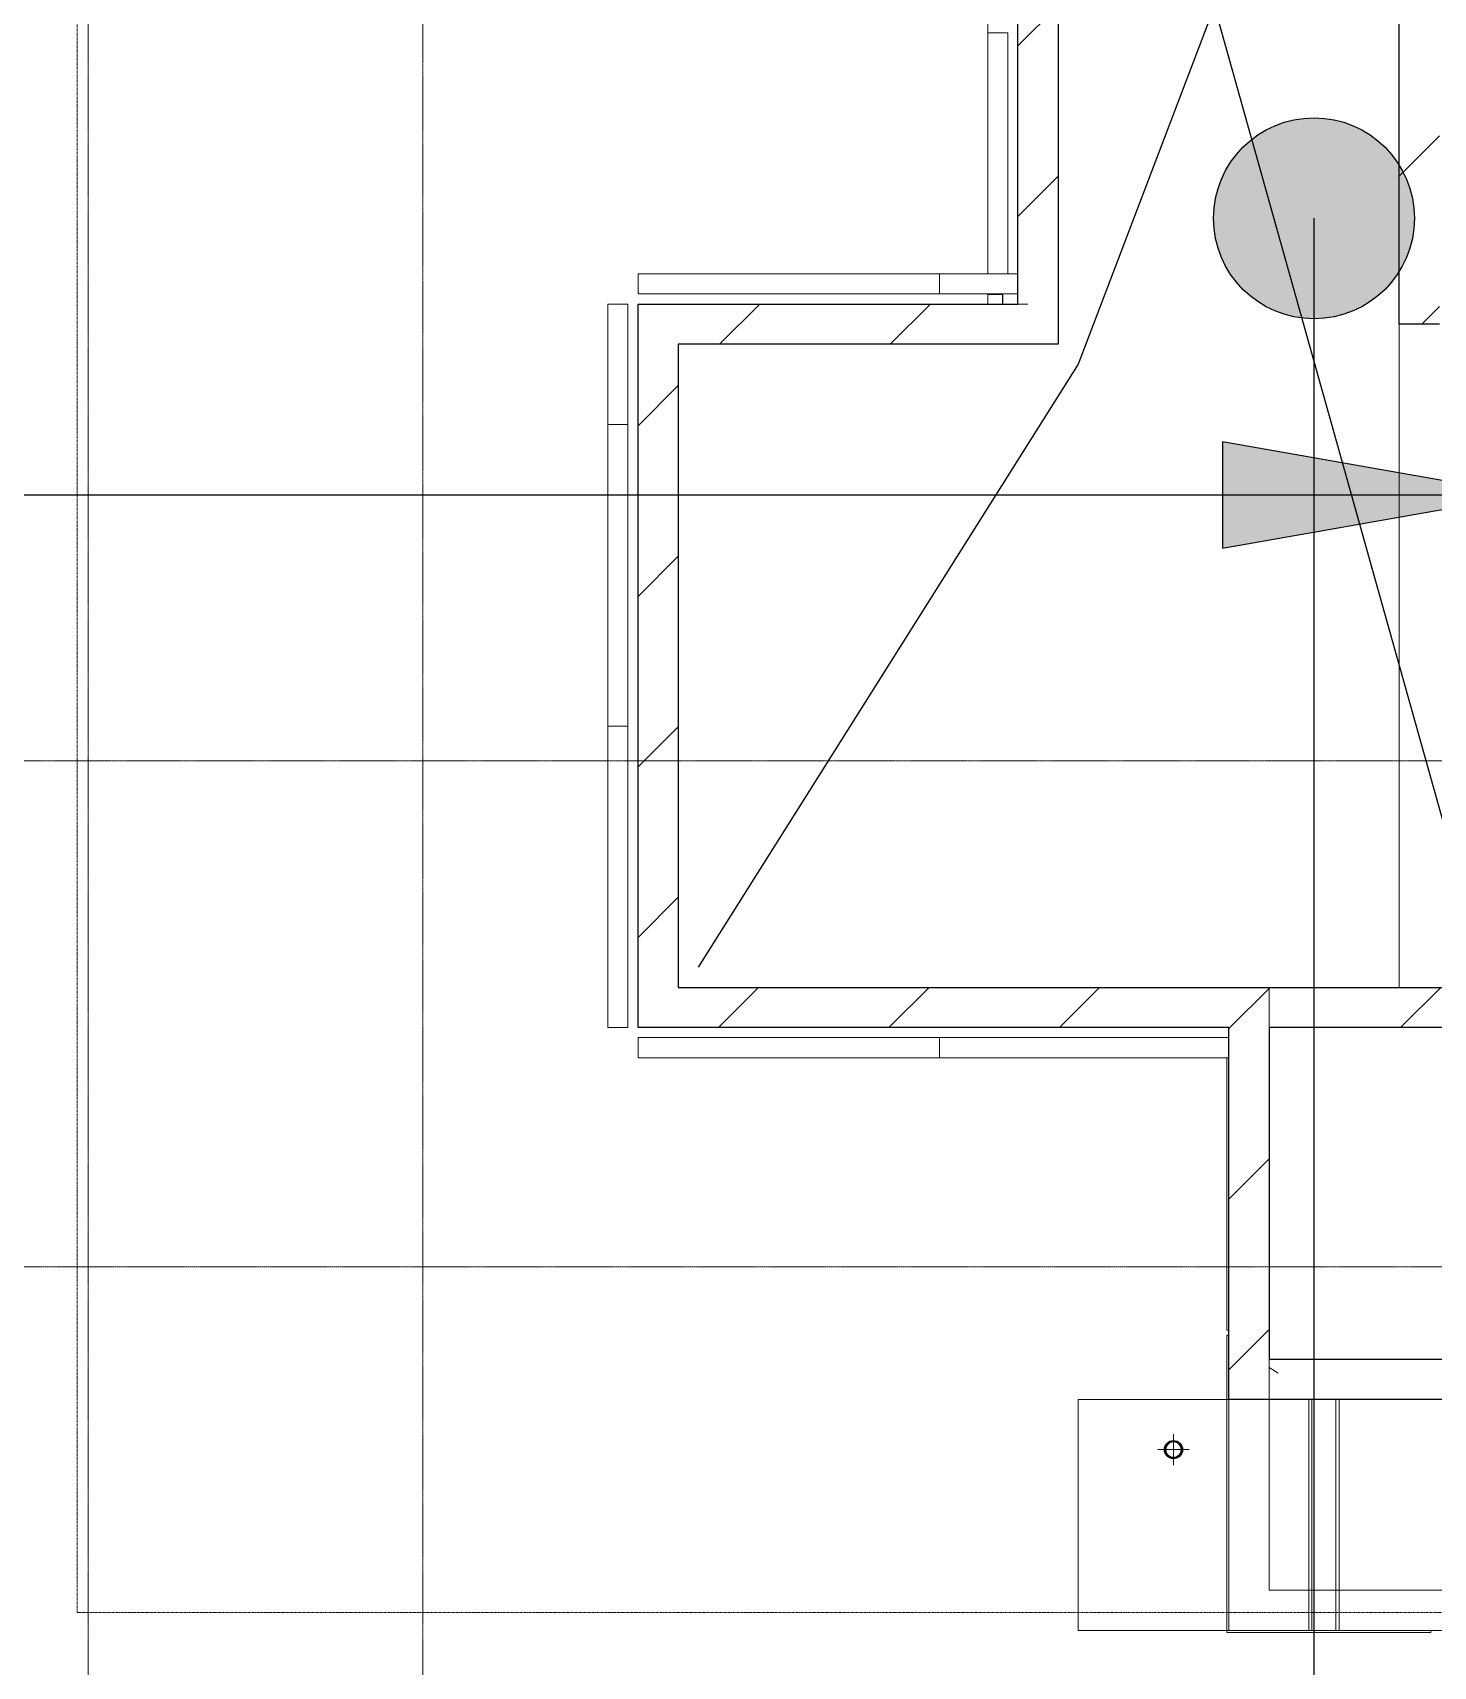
# Model space of a CAD drawing. Header units: millimetres. Extents: x 984 to 425800, y -34355 to 59419.
# Drawn here: x 317740 to 324710, y -20301 to -12173 of the extents above; entities that cross this region are included whole.
import ezdxf

# ---------------------------------------------------------------- set-up
doc = ezdxf.new("R2010")
doc.units = ezdxf.units.MM
doc.linetypes.add('DPA_Grid _ Level 100', pattern=[10, 5.5, -1.6, 1.3, -1.6])
doc.linetypes.add('DPA_Hidden 100', pattern=[7.2, 4.7, -2.5])
for name, color, linetype, lineweight in [('_ _ A-DETL-OPENING', 1, 'Continuous', 25), ('A-DETL', 1, 'Continuous', 70), ('A-DETL-GENF', 2, 'Continuous', 35), ('A-FLOR-E', 2, 'Continuous', 9), ('A-GENM', 1, 'Continuous', 9), ('A-GLAZ-CURT', 2, 'Continuous', 9), ('A-GLAZ-CWMG', 2, 'Continuous', 9), ('A-ROOM-IDEN', 3, 'Continuous', 25), ('A-WALL', 5, 'Continuous', 9), ('A-WALL-PATT', 1, 'Continuous', 9), ('E-LITE-EQPM', 2, 'Continuous', 9), ('S-GRID', 251, 'Continuous', 9), ('S-STRS-IDEN', 3, 'Continuous', 25), ('WALL-E', 2, 'Continuous', 9)]:
    doc.layers.add(name, color=color, linetype=linetype, lineweight=lineweight)
pattern_1 = [(45, (1017098.17, 0), (-424.26407, 424.26407), [])]

# ---------------------------------------------------------------- blocks, each defined once
blk = doc.blocks.new('System Panel - Facade_Solid Panel 100mm-18333690-4110-01 GROUND LEVEL - REFLECTED CEILING PLAN')
at = {"layer": 'A-GLAZ-CURT'}
for p, q in [((-750, -50), (750, -50)), ((750, -50), (-750, -50)), ((-750, -150), (-750, -50)), ((-750, -50), (-750, -150)), ((750, -50), (750, -150)), ((750, -50), (750, -150)), ((-750, -150), (750, -150)), ((750, -150), (-750, -150))]:
    blk.add_line(p, q, dxfattribs=at)
blk = doc.blocks.new('System Panel - Facade_Solid Panel 100mm-17624117-4110-01 GROUND LEVEL - REFLECTED CEILING PLAN')
at = {"layer": 'A-GLAZ-CURT'}
for p, q in [((-720.3, 50), (-720.3, 150)), ((-720.3, 150), (720.3, 150)), ((720.3, 150), (720.3, 50)), ((720.3, 50), (-720.3, 50))]:
    blk.add_line(p, q, dxfattribs=at)
blk = doc.blocks.new('System Panel - Facade_Solid Panel 100mm-18424330-4110-01 GROUND LEVEL - REFLECTED CEILING PLAN')
at = {"layer": 'A-GLAZ-CURT'}
for p, q in [((-600, 50), (-600, 150)), ((-600, 150), (600, 150)), ((600, 150), (600, 50)), ((600, 50), (-600, 50))]:
    blk.add_line(p, q, dxfattribs=at)
blk = doc.blocks.new('System Panel - DPA-AR_Metal Ceiling Rectangular Panel-16084010-4110-01 GROUND LEVEL - REFLECTED CEILING PLAN')
at = {"layer": 'A-GLAZ-CURT'}
for p, q in [((-691507.4, -18973), (-692857.4, -18973)), ((-692857.4, -18973), (-692857.4, -19923)), ((-692857.4, -20123), (-692857.4, -18973)), ((-692857.4, -18973), (-691507.4, -18973)), ((-691507.4, -19923), (-691507.4, -18973)), ((-691507.4, -18973), (-691507.4, -20123)), ((-692857.4, -20123), (-691507.4, -20123)), ((-691507.4, -20123), (-692857.4, -20123))]:
    blk.add_line(p, q, dxfattribs=at)
blk = doc.blocks.new('DPA_CP_Metal Ceiling Panel - Vertical Panel Entrance-16084011-4110-01 GROUND LEVEL - REFLECTED CEILING PLAN')
at = {"layer": 'A-GLAZ-CURT'}
for p, q in [((-683992.4, -18973), (-683872.4, -18973)), ((-683992.4, -18973), (-683992.4, -20123)), ((-683992.4, -18973), (-683992.4, -19923)), ((-683872.4, -18973), (-683992.4, -18973)), ((-683992.4, -18973), (-683872.4, -18973)), ((-683992.4, -20123), (-683992.4, -18973)), ((-683872.4, -18973), (-683872.4, -20123)), ((-683872.4, -19923), (-683872.4, -18973)), ((-683872.4, -18973), (-683872.4, -20123)), ((-683992.4, -20123), (-683872.4, -20123)), ((-683992.4, -20123), (-683872.4, -20123)), ((-683872.4, -20123), (-683992.4, -20123))]:
    blk.add_line(p, q, dxfattribs=at)
blk = doc.blocks.new('System Panel - DPA-AR_Metal Ceiling Rectangular Panel-16084009-4110-01 GROUND LEVEL - REFLECTED CEILING PLAN')
at = {"layer": 'A-GLAZ-CURT'}
for p, q in [((-693007.4, -18973), (-694155.4, -18973)), ((-694155.4, -18973), (-694155.4, -20123)), ((-694155.4, -20123), (-694155.4, -18973)), ((-694155.4, -18973), (-693007.4, -18973)), ((-693007.4, -19923), (-693007.4, -18973)), ((-693007.4, -18973), (-693007.4, -20123)), ((-694155.4, -20123), (-693007.4, -20123)), ((-693007.4, -20123), (-694155.4, -20123))]:
    blk.add_line(p, q, dxfattribs=at)
blk = doc.blocks.new('D1 - D1-12676964-4110-01 GROUND LEVEL - REFLECTED CEILING PLAN')
at = {"layer": 'A-DETL-GENF', "lineweight": 25}
for radius in [45, 40]:
    blk.add_circle((0, 0), radius, dxfattribs=at)
at = {"layer": 'E-LITE-EQPM'}
for p, q in [((-77.5, 0), (77.5, 0)), ((0, 77.5), (0, -77.5))]:
    blk.add_line(p, q, dxfattribs=at)
blk.add_circle((0, 0), 38, dxfattribs=at)
blk = doc.blocks.new('DPA_CP_Entrance Louver Grill Vertical Z - Louver Grill Vertical Z-V218-4110-01 GROUND LEVEL - REFLECTED CEILING PLAN')
at = {"layer": 'A-GLAZ-CURT'}
for p, q in [((700, -50), (700, 0)), ((700, 0), (700, -50)), ((-700, -50), (-650, -50)), ((-650, -50), (-700, -50)), ((-700, -50), (-700, -100)), ((-700, -100), (-700, -50)), ((700, -50), (-700, -50)), ((-700, -50), (700, -50)), ((-700, -50), (-700, -100)), ((-700, -100), (-700, -50)), ((700, -50), (-700, -50)), ((-700, -50), (700, -50)), ((650, -50), (700, -50)), ((700, -50), (650, -50)), ((700, -50), (700, -125)), ((700, -125), (700, -50)), ((700, -50), (700, -125)), ((700, -125), (700, -50)), ((-650, -200), (-650, -125)), ((-650, -125), (-650, -200)), ((650, -125), (650, -200)), ((700, -125), (650, -125)), ((650, -125), (700, -125)), ((650, -200), (650, -125)), ((650, -125), (700, -125)), ((650, -125), (700, -125)), ((650, -125), (700, -125)), ((650, -125), (700, -125)), ((652, -200), (652, -127)), ((652, -127), (700, -127)), ((700, -127), (652, -127)), ((652, -127), (652, -200)), ((652, -200), (650, -200))]:
    blk.add_line(p, q, dxfattribs=at)
blk = doc.blocks.new('DPA_CP_Entrance Louver Grill Vertical Z - Louver Grill Vertical Z-V219-4110-01 GROUND LEVEL - REFLECTED CEILING PLAN')
at = {"layer": 'A-GLAZ-CURT'}
for p, q in [((700, -50), (700, 0)), ((700, 0), (700, -50)), ((-700, -50), (-700, -100)), ((-700, -100), (-700, -50)), ((-700, -50), (-700, -100)), ((-700, -100), (-700, -50)), ((700, -50), (700, -125)), ((700, -125), (700, -50)), ((700, -50), (700, -125)), ((700, -125), (700, -50))]:
    blk.add_line(p, q, dxfattribs=at)
blk = doc.blocks.new('GM_Louver Grill Vertical Z - Z Profile-17623928-4110-01 GROUND LEVEL - REFLECTED CEILING PLAN')
at = {"layer": 'A-GENM'}
for p, q in [((40, -75), (50, -75)), ((50, -75), (40, -75))]:
    blk.add_line(p, q, dxfattribs=at)
blk = doc.blocks.new('GM_Louver Grill Vertical Z - Z Profile-18333959-4110-01 GROUND LEVEL - REFLECTED CEILING PLAN')
at = {"layer": 'A-GENM'}
for p, q in [((40, -75), (50, -75)), ((50, -75), (40, -75))]:
    blk.add_line(p, q, dxfattribs=at)
blk = doc.blocks.new('Rectangular Mullion - 50x200-17623926-4110-01 GROUND LEVEL - REFLECTED CEILING PLAN')
at = {"layer": 'A-GLAZ-CWMG'}
for p, q in [((-694605.7, -13373), (-694605.7, -12123)), ((-694605.7, -12123), (-694605.7, -13373)), ((-694605.7, -13523), (-694605.7, -13473)), ((-694605.7, -13473), (-694605.7, -13523)), ((-694605.7, -13523), (-694405.7, -13523)), ((-694405.7, -13523), (-694605.7, -13523))]:
    blk.add_line(p, q, dxfattribs=at)
blk = doc.blocks.new('System Panel - Facade_Solid Panel 100mm-18334290-4110-01 GROUND LEVEL - REFLECTED CEILING PLAN')
at = {"layer": 'A-GLAZ-CURT'}
for p, q in [((-720.3, -50), (720.3, -50)), ((720.3, -50), (-720.3, -50)), ((-720.3, -150), (-720.3, -50)), ((-720.3, -50), (-720.3, -150)), ((720.3, -50), (720.3, -150)), ((720.3, -50), (720.3, -150)), ((-720.3, -150), (720.3, -150)), ((720.3, -150), (-720.3, -150))]:
    blk.add_line(p, q, dxfattribs=at)
blk = doc.blocks.new('System Panel - Facade_Solid Panel 100mm-6828144-4110-01 GROUND LEVEL - REFLECTED CEILING PLAN')
at = {"layer": 'A-GLAZ-CURT'}
for p, q in [((-750, 50), (-750, 150)), ((-750, 150), (750, 150)), ((750, 150), (750, 50)), ((750, 50), (-750, 50))]:
    blk.add_line(p, q, dxfattribs=at)
blk = doc.blocks.new('System Panel - Facade_Solid Panel 100mm-17624124-4110-01 GROUND LEVEL - REFLECTED CEILING PLAN')
at = {"layer": 'A-GLAZ-CURT'}
for p, q in [((-300, 50), (-300, 150)), ((-300, 150), (300, 150)), ((300, 150), (300, 50)), ((300, 50), (-300, 50))]:
    blk.add_line(p, q, dxfattribs=at)
blk = doc.blocks.new('System Panel - Facade_Solid Panel 100mm-V220-4110-01 GROUND LEVEL - REFLECTED CEILING PLAN')
at = {"layer": 'A-GLAZ-CURT'}
for p, q in [((-750, 150), (750, 150)), ((750, 150), (-750, 150)), ((-750, 50), (-750, 150)), ((-750, 150), (-750, 50)), ((750, 150), (750, 50)), ((750, 150), (750, 50)), ((-750, 50), (750, 50)), ((750, 50), (-750, 50))]:
    blk.add_line(p, q, dxfattribs=at)
blk = doc.blocks.new('System Panel - Facade_Solid Panel 100mm-18334291-4110-01 GROUND LEVEL - REFLECTED CEILING PLAN')
at = {"layer": 'A-GLAZ-CURT'}
for p, q in [((-300, 150), (300, 150)), ((300, 150), (-300, 150)), ((-300, 50), (-300, 150)), ((-300, 150), (-300, 50)), ((300, 150), (300, 50)), ((300, 150), (300, 50)), ((-300, 50), (300, 50)), ((300, 50), (-300, 50))]:
    blk.add_line(p, q, dxfattribs=at)
blk = doc.blocks.new('System Panel - Facade_Solid Panel 100mm-18334292-4110-01 GROUND LEVEL - REFLECTED CEILING PLAN')
at = {"layer": 'A-GLAZ-CURT'}
for p, q in [((-195.1, 150), (45.1, 150)), ((195.1, 150), (-195.1, 150)), ((-195.1, 50), (-195.1, 150)), ((-195.1, 150), (-195.1, 50)), ((195.1, 150), (195.1, 50)), ((-195.1, 50), (195.1, 50)), ((45.1, 50), (-195.1, 50))]:
    blk.add_line(p, q, dxfattribs=at)
blk = doc.blocks.new('System Panel - Facade_Solid Panel 100mm-17624125-4110-01 GROUND LEVEL - REFLECTED CEILING PLAN')
at = {"layer": 'A-GLAZ-CURT'}
for p, q in [((-195.1, 50), (-195.1, 150)), ((-195.1, 150), (195.1, 150)), ((195.1, 150), (195.1, 50)), ((195.1, 50), (-195.1, 50))]:
    blk.add_line(p, q, dxfattribs=at)

msp = doc.modelspace()

# ---------------------------------------------------------------- hatches: boundary and pattern name
at = {"layer": 'A-ROOM-IDEN'}
h = msp.add_hatch(color=256, dxfattribs=at)
edge = h.paths.add_edge_path()
edge.add_arc((324116.2, -13096.6), 500, 0, 360)
at = {"layer": 'A-WALL-PATT'}
h = msp.add_hatch(dxfattribs=at)
h.set_pattern_fill('FP_2', color=256, style=0, pattern_type=2)
h.set_pattern_definition(pattern_1)
h.paths.add_polyline_path([(322842.5, -13523), (322842.5, -9323), (322642.5, -9323), (322642.5, -13523)])
h = msp.add_hatch(dxfattribs=at)
h.set_pattern_fill('FP_2', color=256, style=0, pattern_type=2)
h.set_pattern_definition(pattern_1)
h.paths.add_polyline_path([(324540.8, -13623), (324740.8, -13623), (324740.8, -9523), (324540.8, -9523), (324540.8, -13106)])
h = msp.add_hatch(dxfattribs=at)
h.set_pattern_fill('FP_2', color=256, style=0, pattern_type=2)
h.set_pattern_definition(pattern_1)
h.paths.add_polyline_path([(322842.5, -13723), (322842.5, -13523), (320752.3, -13523), (320752.3, -13723), (320952.3, -13723)])
h = msp.add_hatch(dxfattribs=at)
h.set_pattern_fill('FP_2', color=256, style=0, pattern_type=2)
h.set_pattern_definition(pattern_1)
h.paths.add_polyline_path([(320952.3, -16923), (320952.3, -13723), (320752.3, -13723), (320752.3, -16923)])
h = msp.add_hatch(dxfattribs=at)
h.set_pattern_fill('FP_2', color=256, style=0, pattern_type=2)
h.set_pattern_definition(pattern_1)
h.paths.add_polyline_path([(320752.3, -17123), (323892.8, -17123), (323892.8, -16923), (320752.3, -16923)])
h = msp.add_hatch(dxfattribs=at)
h.set_pattern_fill('FP_2', color=256, style=0, pattern_type=2)
h.set_pattern_definition(pattern_1)
h.paths.add_polyline_path([(324960.8, -17123), (324960.8, -16923), (323892.8, -16923), (323892.8, -17123)])
h = msp.add_hatch(dxfattribs=at)
h.set_pattern_fill('FP_2', color=256, style=0, pattern_type=2)
h.set_pattern_definition(pattern_1)
h.paths.add_polyline_path([(323692.8, -18973), (323892.8, -18973), (323892.8, -17123), (323692.8, -17123)])
h = msp.add_hatch(dxfattribs=at)
h.set_pattern_fill('FP_1', color=256, style=0, pattern_type=2)
h.set_pattern_definition([(50, (1017098.2, 0), (3643.682, -318.781), [381, -4191]), (355, (1017098, 0), (-704.856, 3821.136), [304.8, -3352.8]), (100.451, (1017401.8, -26.6), (2938.852, 3502.332), [323.8, -3561.801]), (46.184, (1017098, 1016), (5421.58, -840.856), [571.5, -6286.5]), (96.636, (1017550, 946), (4748.05, 4948.55), [485.7, -5342.7]), (351.184, (1017098, 1016), (4748.1, 4948.506), [457.2, -5029.2]), (21, (1017606.2, 762), (3032.288, -2045.304), [381, -4191]), (326, (1017606, 762), (1236.042, 3683.762), [304.8, -3352.8]), (71.451, (1017859, 591.6), (4268.343, 1638.425), [323.8, -3561.801]), (37.5, (1017098.2, 0), (61.772, 1691.1008), [167.64, -3144.52, 167.64, -3235.96, -3365.5]), (37.5, (1017098.2, 0), (61.772, 1691.1008), [-6715.76, 167.64, -3197.86]), (7.5, (1017098.2, 0), (1336.3933, 2003.6115), [167.64, -1772.92, 167.64, -3068.32, -1282.7]), (7.5, (1017098.2, 0), (1336.3933, 2003.6115), [-5176.52, 167.64, -1115.06]), (327.5, (1015965.3, 0), (2711.8178, -114.5786), [167.64, -1102.36, 167.64, -3794.76, -5257.8]), (327.5, (1015965.3, 0), (2711.8178, -114.5786), [-5232.4, 167.64, -5090.16]), (317.5, (1015457.3, 0), (2962.586, 508.5334), [167.64, -1483.36, 167.64, -2463.8, -3733.8]), (317.5, (1015457.3, 0), (2962.586, 508.5334), [-4282.44, 167.64, -3566.16])])
h.paths.add_polyline_path([(334740.8, -18973), (334740.8, -18773), (323892.8, -18773), (323892.8, -18973), (333552.8, -18973)])
at = {"layer": 'S-STRS-IDEN'}
msp.add_hatch(color=256, dxfattribs=at).paths.add_polyline_path([(325160.8, -14473.5), (323660.8, -14209), (323660.8, -14738)])

# ---------------------------------------------------------------- linework, layer by layer
at = {"layer": '_ _ A-DETL-OPENING'}
for p, q in [((324540.8, -9623), (322942.5, -13823)), ((322942.5, -9623), (324960.8, -16823)), ((322942.5, -13823), (321052.3, -16823))]:
    msp.add_line(p, q, dxfattribs=at)
at = {"layer": 'A-DETL', "linetype": 'DPA_Hidden 100', "lineweight": 9}
for p, q in [((317960.8, -6041), (317960.8, -20033)), ((317960.8, -20033), (364775.8, -20033))]:
    msp.add_line(p, q, dxfattribs=at)
at = {"layer": 'A-FLOR-E'}
for p, q in [((324540.8, -16923), (324540.8, -13423)), ((324540.8, -13423), (324540.8, -16923)), ((323892.8, -18773), (323892.8, -16923)), ((323892.8, -16923), (324540.8, -16923)), ((324540.8, -16923), (323892.8, -16923)), ((323892.8, -16923), (323892.8, -18773)), ((332160.8, -18773), (323892.8, -18773)), ((323892.8, -18773), (332160.8, -18773)), ((323792.8, -18973), (332160.8, -18973)), ((332160.8, -18973), (323792.8, -18973)), ((357037.3, -20123), (323792.8, -20123)), ((323792.8, -20123), (357037.3, -20123))]:
    msp.add_line(p, q, dxfattribs=at)
at = {"layer": 'A-ROOM-IDEN'}
msp.add_line((324116.2, -13096.6), (324116.2, -26465.5), dxfattribs=at)
msp.add_circle((324116.2, -13096.6), 500, dxfattribs=at)
at = {"layer": 'A-WALL', "color": 7, "lineweight": 25}
for p, q in [((322642.5, -13523), (322642.5, -9323)), ((322842.5, -9323), (322842.5, -13523)), ((324540.8, -13623), (324540.8, -9523)), ((320752.3, -13523), (322642.5, -13523)), ((320752.3, -13723), (320752.3, -13523)), ((322842.5, -13523), (322842.5, -13723)), ((324740.8, -13623), (324540.8, -13623)), ((320752.3, -16923), (320752.3, -13723)), ((322842.5, -13723), (320952.3, -13723)), ((320952.3, -13723), (320952.3, -16923)), ((320752.3, -17123), (320752.3, -16923)), ((320952.3, -16923), (323892.8, -16923)), ((323892.8, -16923), (324960.8, -16923)), ((323692.8, -17123), (320752.3, -17123)), ((323692.8, -18973), (323692.8, -17123)), ((323892.8, -17123), (323892.8, -18773)), ((324960.8, -17123), (323892.8, -17123)), ((323892.8, -18773), (334540.8, -18773)), ((323892.8, -18973), (323692.8, -18973)), ((334740.8, -18973), (323892.8, -18973))]:
    msp.add_line(p, q, dxfattribs=at)
at = {"layer": 'A-WALL'}
msp.add_line((323892.8, -18973), (323892.8, -18773), dxfattribs=at)
at = {"layer": 'S-GRID', "linetype": 'DPA_Grid _ Level 100'}
for p, q in [((318015.8, -30742.3), (318015.8, 54919.2)), ((319680.8, -30742.3), (319680.8, 53417.9)), ((413949.6, -15796), (59238.8, -15796)), ((307000.7, -18313), (415577.1, -18313))]:
    msp.add_line(p, q, dxfattribs=at)
at = {"layer": 'S-STRS-IDEN'}
for p, q in [((325160.8, -14473.5), (323660.8, -14209)), ((323660.8, -14209), (323660.8, -14738)), ((325160.8, -14473.5), (313549.8, -14473.5)), ((323660.8, -14738), (325160.8, -14473.5))]:
    msp.add_line(p, q, dxfattribs=at)
at = {"layer": 'WALL-E'}
for p, q in [((324540.8, -16923), (324540.8, -13623)), ((324540.8, -13623), (324540.8, -16923)), ((324540.8, -16923), (323892.8, -16923)), ((323892.8, -16923), (324540.8, -16923)), ((323892.8, -17123), (323892.8, -16923)), ((323682.8, -17273), (323682.8, -18628)), ((323682.8, -18628), (323682.8, -17273)), ((323682.8, -17273), (323692.8, -17273)), ((323682.8, -17273), (323692.8, -17273)), ((323692.8, -17273), (323692.8, -18628)), ((323692.8, -18628), (323692.8, -17273)), ((323692.8, -18628), (323682.8, -18628)), ((323682.8, -18628), (323692.8, -18628)), ((323682.8, -18973), (323682.8, -18653)), ((323682.8, -18653), (323682.8, -20123)), ((323682.8, -18653), (323692.8, -18653)), ((323692.8, -18653), (323682.8, -18653)), ((323692.8, -20123), (323692.8, -18653)), ((323692.8, -18653), (323692.8, -18973)), ((323892.8, -18773), (327642.5, -18773)), ((332160.8, -18773), (323892.8, -18773)), ((323892.8, -18773), (323892.8, -18973)), ((323892.8, -18773), (323892.8, -18973)), ((323692.8, -18973), (323692.8, -18873)), ((323692.8, -18973), (323692.8, -18873)), ((323692.8, -18873), (323692.8, -18973)), ((323892.8, -18873), (323892.8, -18973)), ((323892.8, -18873), (323892.8, -18973)), ((323892.8, -18973), (323892.8, -18873)), ((323692.8, -18973), (323692.8, -19923)), ((323692.8, -18973), (323892.8, -18973)), ((323692.8, -18973), (323892.8, -18973)), ((323892.8, -18973), (323692.8, -18973)), ((323792.8, -18973), (323992.8, -18973)), ((323992.8, -18973), (323792.8, -18973)), ((323892.8, -18973), (332160.8, -18973)), ((332160.8, -18973), (323892.8, -18973)), ((323892.8, -19923), (323892.8, -18973)), ((323692.8, -20123), (323692.8, -19923)), ((356962.3, -19923), (323892.8, -19923)), ((323682.8, -20133), (323682.8, -20123)), ((323682.8, -20123), (323682.8, -20133)), ((323682.8, -20133), (324697.8, -20133)), ((324697.8, -20133), (323682.8, -20133)), ((323692.8, -20123), (356962.3, -20123)), ((356962.3, -20123), (323692.8, -20123)), ((323692.8, -20123), (324697.8, -20123)), ((324697.8, -20123), (323692.8, -20123)), ((324697.8, -20123), (324697.8, -20133)), ((324697.8, -20133), (324697.8, -20123))]:
    msp.add_line(p, q, dxfattribs=at)

# ---------------------------------------------------------------- block references
at = {"layer": 'A-GENM', "rotation": 270}
for name, p in [('GM_Louver Grill Vertical Z - Z Profile-17623928-4110-01 GROUND LEVEL - REFLECTED CEILING PLAN', (322567.5, -12173)), ('GM_Louver Grill Vertical Z - Z Profile-18333959-4110-01 GROUND LEVEL - REFLECTED CEILING PLAN', (322567.5, -12173)), ('GM_Louver Grill Vertical Z - Z Profile-17623928-4110-01 GROUND LEVEL - REFLECTED CEILING PLAN', (322567.5, -12246.5)), ('GM_Louver Grill Vertical Z - Z Profile-18333959-4110-01 GROUND LEVEL - REFLECTED CEILING PLAN', (322567.5, -12246.5)), ('GM_Louver Grill Vertical Z - Z Profile-17623928-4110-01 GROUND LEVEL - REFLECTED CEILING PLAN', (322567.5, -12320)), ('GM_Louver Grill Vertical Z - Z Profile-18333959-4110-01 GROUND LEVEL - REFLECTED CEILING PLAN', (322567.5, -12320)), ('GM_Louver Grill Vertical Z - Z Profile-17623928-4110-01 GROUND LEVEL - REFLECTED CEILING PLAN', (322567.5, -12393.6)), ('GM_Louver Grill Vertical Z - Z Profile-18333959-4110-01 GROUND LEVEL - REFLECTED CEILING PLAN', (322567.5, -12393.6)), ('GM_Louver Grill Vertical Z - Z Profile-17623928-4110-01 GROUND LEVEL - REFLECTED CEILING PLAN', (322567.5, -12467.1)), ('GM_Louver Grill Vertical Z - Z Profile-18333959-4110-01 GROUND LEVEL - REFLECTED CEILING PLAN', (322567.5, -12467.1)), ('GM_Louver Grill Vertical Z - Z Profile-17623928-4110-01 GROUND LEVEL - REFLECTED CEILING PLAN', (322567.5, -12540.6)), ('GM_Louver Grill Vertical Z - Z Profile-18333959-4110-01 GROUND LEVEL - REFLECTED CEILING PLAN', (322567.5, -12540.6)), ('GM_Louver Grill Vertical Z - Z Profile-17623928-4110-01 GROUND LEVEL - REFLECTED CEILING PLAN', (322567.5, -12614.2)), ('GM_Louver Grill Vertical Z - Z Profile-18333959-4110-01 GROUND LEVEL - REFLECTED CEILING PLAN', (322567.5, -12614.2)), ('GM_Louver Grill Vertical Z - Z Profile-17623928-4110-01 GROUND LEVEL - REFLECTED CEILING PLAN', (322567.5, -12687.7)), ('GM_Louver Grill Vertical Z - Z Profile-18333959-4110-01 GROUND LEVEL - REFLECTED CEILING PLAN', (322567.5, -12687.7)), ('GM_Louver Grill Vertical Z - Z Profile-17623928-4110-01 GROUND LEVEL - REFLECTED CEILING PLAN', (322567.5, -12761.2)), ('GM_Louver Grill Vertical Z - Z Profile-18333959-4110-01 GROUND LEVEL - REFLECTED CEILING PLAN', (322567.5, -12761.2)), ('GM_Louver Grill Vertical Z - Z Profile-17623928-4110-01 GROUND LEVEL - REFLECTED CEILING PLAN', (322567.5, -12834.7)), ('GM_Louver Grill Vertical Z - Z Profile-18333959-4110-01 GROUND LEVEL - REFLECTED CEILING PLAN', (322567.5, -12834.7)), ('GM_Louver Grill Vertical Z - Z Profile-17623928-4110-01 GROUND LEVEL - REFLECTED CEILING PLAN', (322567.5, -12908.3)), ('GM_Louver Grill Vertical Z - Z Profile-18333959-4110-01 GROUND LEVEL - REFLECTED CEILING PLAN', (322567.5, -12908.3)), ('GM_Louver Grill Vertical Z - Z Profile-17623928-4110-01 GROUND LEVEL - REFLECTED CEILING PLAN', (322567.5, -12981.8)), ('GM_Louver Grill Vertical Z - Z Profile-18333959-4110-01 GROUND LEVEL - REFLECTED CEILING PLAN', (322567.5, -12981.8)), ('GM_Louver Grill Vertical Z - Z Profile-17623928-4110-01 GROUND LEVEL - REFLECTED CEILING PLAN', (322567.5, -13055.3)), ('GM_Louver Grill Vertical Z - Z Profile-18333959-4110-01 GROUND LEVEL - REFLECTED CEILING PLAN', (322567.5, -13055.3)), ('GM_Louver Grill Vertical Z - Z Profile-17623928-4110-01 GROUND LEVEL - REFLECTED CEILING PLAN', (322567.5, -13128.9)), ('GM_Louver Grill Vertical Z - Z Profile-18333959-4110-01 GROUND LEVEL - REFLECTED CEILING PLAN', (322567.5, -13128.9)), ('GM_Louver Grill Vertical Z - Z Profile-17623928-4110-01 GROUND LEVEL - REFLECTED CEILING PLAN', (322567.5, -13202.4)), ('GM_Louver Grill Vertical Z - Z Profile-18333959-4110-01 GROUND LEVEL - REFLECTED CEILING PLAN', (322567.5, -13202.4)), ('GM_Louver Grill Vertical Z - Z Profile-17623928-4110-01 GROUND LEVEL - REFLECTED CEILING PLAN', (322567.5, -13275.9)), ('GM_Louver Grill Vertical Z - Z Profile-18333959-4110-01 GROUND LEVEL - REFLECTED CEILING PLAN', (322567.5, -13275.9))]:
    msp.add_blockref(name, p, dxfattribs=at)
at = {"layer": 'A-GLAZ-CURT'}
for name, p, rotation in [('DPA_CP_Entrance Louver Grill Vertical Z - Louver Grill Vertical Z-V218-4110-01 GROUND LEVEL - REFLECTED CEILING PLAN', (322692.5, -12823), 270), ('System Panel - Facade_Solid Panel 100mm-18424330-4110-01 GROUND LEVEL - REFLECTED CEILING PLAN', (322642.5, -12773), 90), ('DPA_CP_Entrance Louver Grill Vertical Z - Louver Grill Vertical Z-V219-4110-01 GROUND LEVEL - REFLECTED CEILING PLAN', (322692.5, -12823), 270), ('System Panel - Facade_Solid Panel 100mm-17624124-4110-01 GROUND LEVEL - REFLECTED CEILING PLAN', (320752.3, -13823), 90), ('System Panel - Facade_Solid Panel 100mm-18334291-4110-01 GROUND LEVEL - REFLECTED CEILING PLAN', (320752.3, -13823), 90), ('System Panel - Facade_Solid Panel 100mm-6828144-4110-01 GROUND LEVEL - REFLECTED CEILING PLAN', (320752.3, -14873), 90), ('System Panel - Facade_Solid Panel 100mm-V220-4110-01 GROUND LEVEL - REFLECTED CEILING PLAN', (320752.3, -14873), 90), ('System Panel - Facade_Solid Panel 100mm-6828144-4110-01 GROUND LEVEL - REFLECTED CEILING PLAN', (320752.3, -16373), 90), ('System Panel - Facade_Solid Panel 100mm-V220-4110-01 GROUND LEVEL - REFLECTED CEILING PLAN', (320752.3, -16373), 90), ('System Panel - Facade_Solid Panel 100mm-6828144-4110-01 GROUND LEVEL - REFLECTED CEILING PLAN', (321502.3, -17123), 180), ('System Panel - Facade_Solid Panel 100mm-17624117-4110-01 GROUND LEVEL - REFLECTED CEILING PLAN', (322972.5, -17123), 180)]:
    msp.add_blockref(name, p, dxfattribs=dict(at, rotation=rotation))
for name, p in [('System Panel - Facade_Solid Panel 100mm-V220-4110-01 GROUND LEVEL - REFLECTED CEILING PLAN', (321502.3, -13523)), ('System Panel - Facade_Solid Panel 100mm-6828144-4110-01 GROUND LEVEL - REFLECTED CEILING PLAN', (321502.3, -13523)), ('System Panel - Facade_Solid Panel 100mm-18334292-4110-01 GROUND LEVEL - REFLECTED CEILING PLAN', (322447.4, -13523)), ('System Panel - Facade_Solid Panel 100mm-17624125-4110-01 GROUND LEVEL - REFLECTED CEILING PLAN', (322447.4, -13523)), ('System Panel - Facade_Solid Panel 100mm-18333690-4110-01 GROUND LEVEL - REFLECTED CEILING PLAN', (321502.3, -17123)), ('System Panel - Facade_Solid Panel 100mm-18334290-4110-01 GROUND LEVEL - REFLECTED CEILING PLAN', (322972.5, -17123)), ('System Panel - DPA-AR_Metal Ceiling Rectangular Panel-16084009-4110-01 GROUND LEVEL - REFLECTED CEILING PLAN', (1017098.2, 0)), ('DPA_CP_Metal Ceiling Panel - Vertical Panel Entrance-16084011-4110-01 GROUND LEVEL - REFLECTED CEILING PLAN', (1008098.2, 0)), ('System Panel - DPA-AR_Metal Ceiling Rectangular Panel-16084010-4110-01 GROUND LEVEL - REFLECTED CEILING PLAN', (1017098.2, 0))]:
    msp.add_blockref(name, p, dxfattribs=at)
at = {"layer": 'A-GLAZ-CWMG'}
msp.add_blockref('Rectangular Mullion - 50x200-17623926-4110-01 GROUND LEVEL - REFLECTED CEILING PLAN', (1017098.2, 0), dxfattribs=at)
at = {"layer": 'E-LITE-EQPM'}
msp.add_blockref('D1 - D1-12676964-4110-01 GROUND LEVEL - REFLECTED CEILING PLAN', (323417.1, -19223), dxfattribs=at)

doc.saveas('drawing.dxf')
